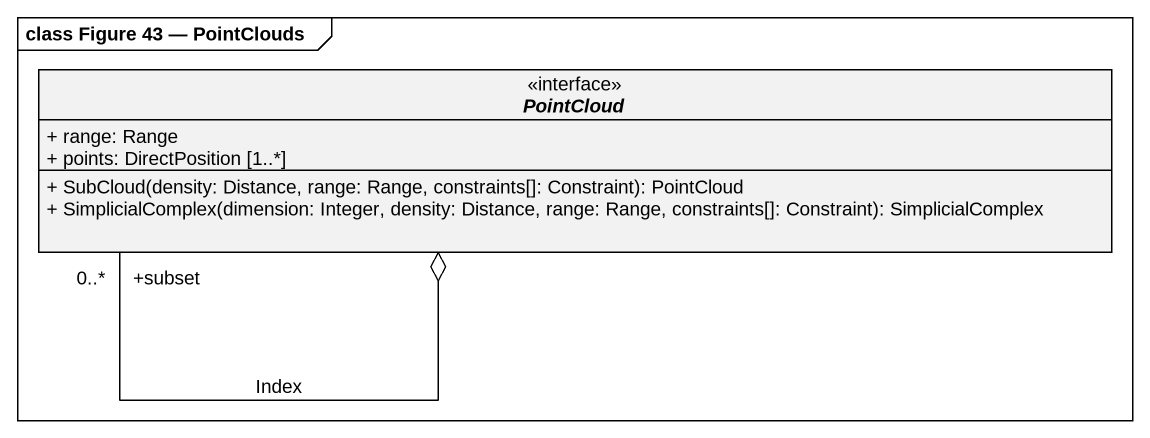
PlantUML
@startuml
mainframe class Figure 43 — PointClouds
hide circle
hide empty members
skinparam classAttributeIconSize 0
interface PointCloud {
  + range: Range
  + points: DirectPosition [1..*]
  + SubCloud(density: Distance, range: Range, constraints[]: Constraint): PointCloud
  + SimplicialComplex(dimension: Integer, density: Distance, range: Range, constraints[]: Constraint): SimplicialComplex
}
PointCloud "+subset\n0..*" --o PointCloud : Index
@enduml
